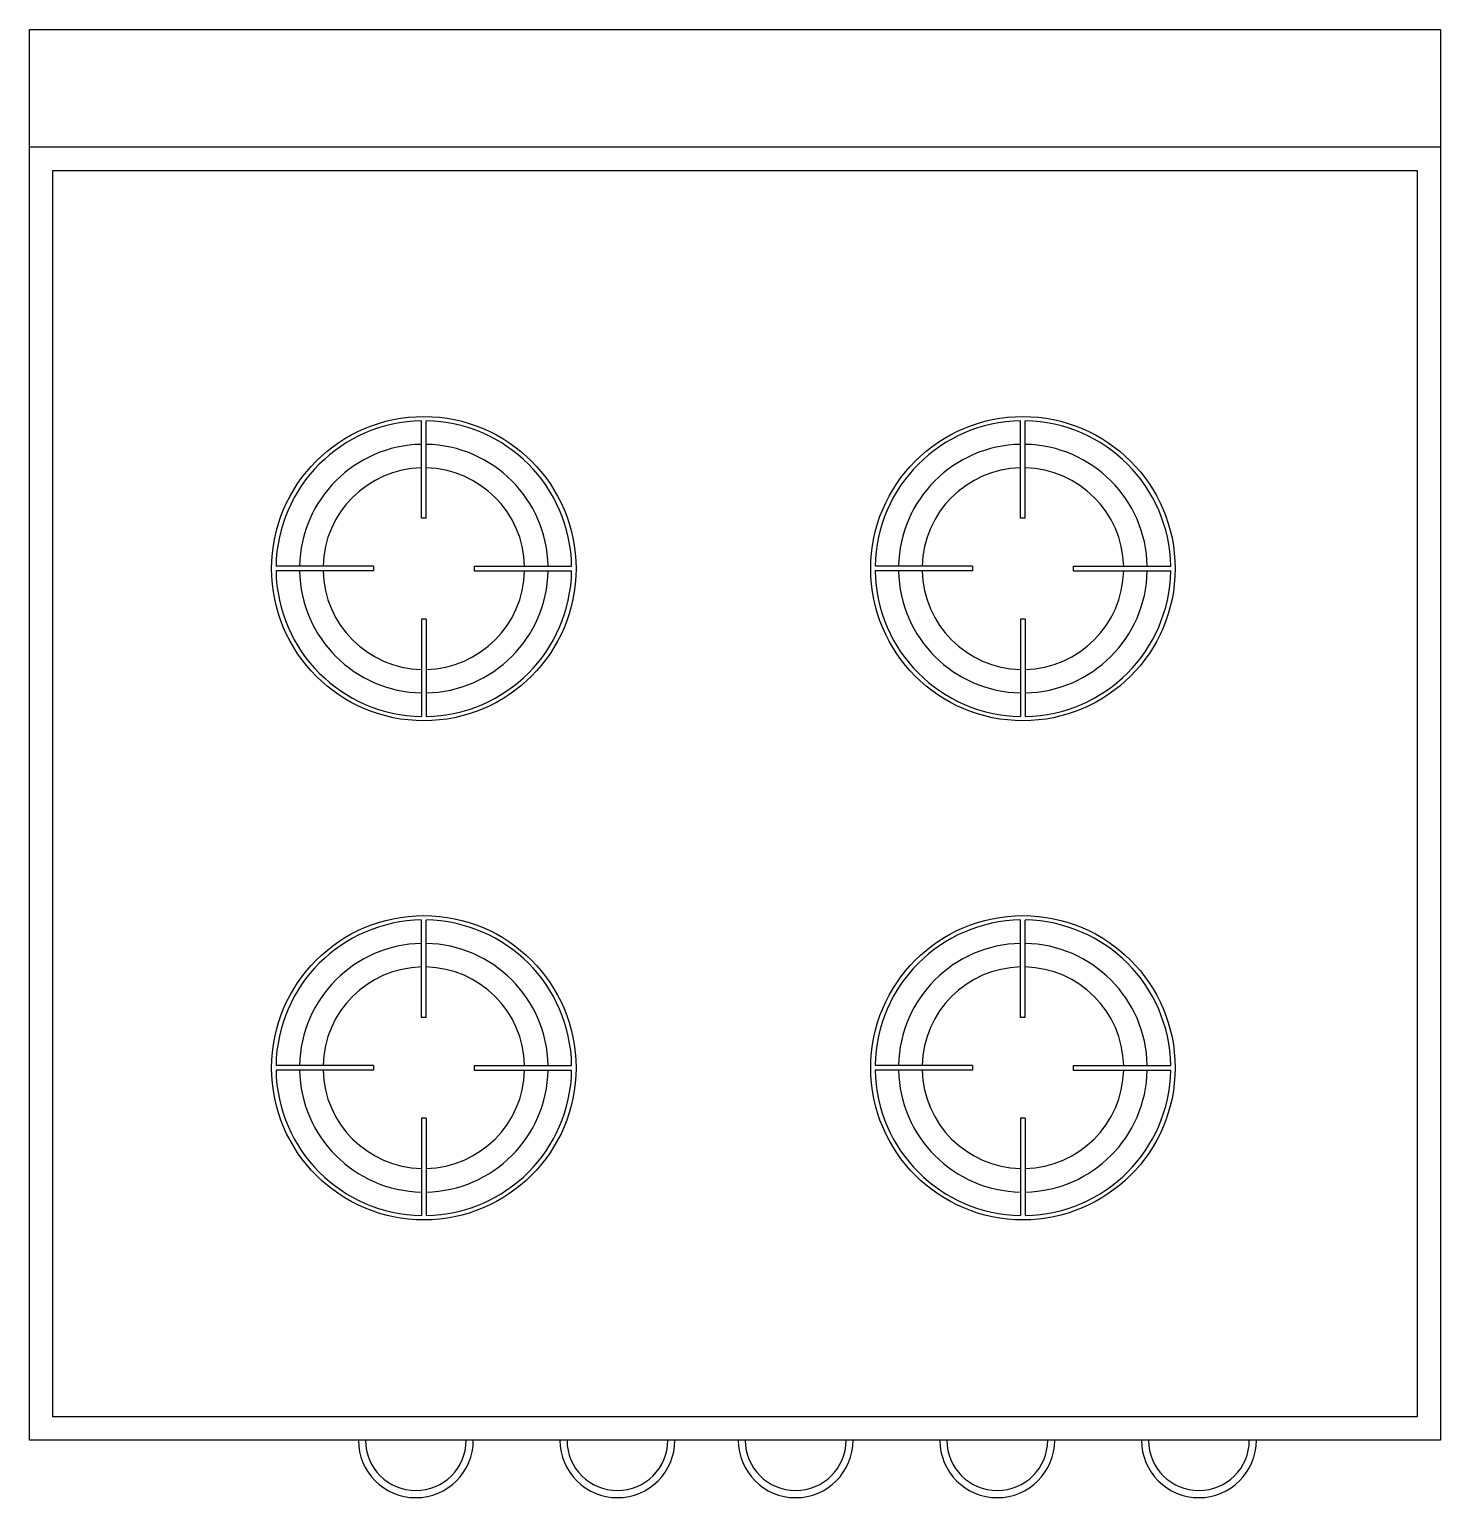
# Model space of a CAD drawing. Extents: x 9.419 to 10.019, y 4.559 to 5.183.
import ezdxf

# ---------------------------------------------------------------- set-up
doc = ezdxf.new("R2010")
doc.units = 0
doc.layers.get('0').update_dxf_attribs({"linetype": 'CONTINUOUS'})

msp = doc.modelspace()

# ---------------------------------------------------------------- linework, layer by layer
at = {"color": 0}
for p, q in [((9.41893, 4.58304), (9.41893, 5.18304)), ((9.41893, 5.18304), (10.01893, 5.18304)), ((10.01893, 5.18304), (10.01893, 4.58304)), ((9.41893, 5.13304), (10.01893, 5.13304)), ((9.42893, 5.12304), (10.00893, 5.12304)), ((9.42893, 4.59304), (9.42893, 5.12304)), ((10.00893, 5.12304), (10.00893, 4.59304)), ((9.58764, 4.97513), (9.58564, 4.97513)), ((9.84234, 4.97513), (9.84034, 4.97513)), ((9.56521, 4.9547), (9.56521, 4.9527)), ((9.60807, 4.9547), (9.60807, 4.9527)), ((9.81991, 4.9547), (9.81991, 4.9527)), ((9.86277, 4.9547), (9.86277, 4.9527)), ((9.58764, 4.93227), (9.58564, 4.93227)), ((9.84234, 4.93227), (9.84034, 4.93227)), ((9.58764, 4.76287), (9.58564, 4.76287)), ((9.84234, 4.76287), (9.84034, 4.76287)), ((9.56521, 4.74244), (9.56521, 4.74044)), ((9.60807, 4.74244), (9.60807, 4.74044)), ((9.81991, 4.74244), (9.81991, 4.74044)), ((9.86277, 4.74244), (9.86277, 4.74044)), ((9.58764, 4.72001), (9.58564, 4.72001)), ((9.84234, 4.72001), (9.84034, 4.72001)), ((10.00893, 4.59304), (9.42893, 4.59304)), ((9.55881, 4.58304), (9.41893, 4.58304)), ((9.60767, 4.58304), (9.55881, 4.58304)), ((9.64452, 4.58304), (9.60767, 4.58304)), ((9.69338, 4.58304), (9.64452, 4.58304)), ((9.7203, 4.58304), (9.69338, 4.58304)), ((9.76916, 4.58304), (9.7203, 4.58304)), ((9.80601, 4.58304), (9.76916, 4.58304)), ((9.85487, 4.58304), (9.80601, 4.58304)), ((9.89173, 4.58304), (9.85487, 4.58304)), ((9.94059, 4.58304), (9.89173, 4.58304)), ((10.01893, 4.58304), (9.94059, 4.58304))]:
    msp.add_line(p, q, dxfattribs=at)
for points in [[(9.58564, 4.97513), (9.58564, 5.01654)], [(9.58764, 4.97513), (9.58764, 5.01654)], [(9.84034, 4.97513), (9.84034, 5.01654)], [(9.84234, 4.97513), (9.84234, 5.01654)], [(9.56521, 4.9547), (9.5238, 4.9547)], [(9.56521, 4.9527), (9.5238, 4.9527)], [(9.60807, 4.9547), (9.64947, 4.9547)], [(9.60807, 4.9527), (9.64947, 4.9527)], [(9.81991, 4.9547), (9.7785, 4.9547)], [(9.81991, 4.9527), (9.7785, 4.9527)], [(9.86277, 4.9547), (9.90418, 4.9547)], [(9.86277, 4.9527), (9.90418, 4.9527)], [(9.58564, 4.93227), (9.58564, 4.89087)], [(9.58764, 4.93227), (9.58764, 4.89087)], [(9.84034, 4.93227), (9.84034, 4.89087)], [(9.84234, 4.93227), (9.84234, 4.89087)], [(9.58564, 4.76287), (9.58564, 4.80427)], [(9.58764, 4.76287), (9.58764, 4.80427)], [(9.84034, 4.76287), (9.84034, 4.80427)], [(9.84234, 4.76287), (9.84234, 4.80427)], [(9.56521, 4.74244), (9.5238, 4.74244)], [(9.56521, 4.74044), (9.5238, 4.74044)], [(9.60807, 4.74244), (9.64947, 4.74244)], [(9.60807, 4.74044), (9.64947, 4.74044)], [(9.81991, 4.74244), (9.7785, 4.74244)], [(9.81991, 4.74044), (9.7785, 4.74044)], [(9.86277, 4.74244), (9.90418, 4.74244)], [(9.86277, 4.74044), (9.90418, 4.74044)], [(9.58564, 4.72001), (9.58564, 4.6786)], [(9.58764, 4.72001), (9.58764, 4.6786)], [(9.84034, 4.72001), (9.84034, 4.6786)], [(9.84234, 4.72001), (9.84234, 4.6786)]]:
    msp.add_lwpolyline(points, dxfattribs=at)
for centre in [(9.58664, 4.9537), (9.84134, 4.9537), (9.58664, 4.74144), (9.84134, 4.74144)]:
    msp.add_circle(centre, 0.0647, dxfattribs=at)
for centre, radius, start, end in [((9.58664, 4.9537), 0.06285, 90.91173, 179.08827), ((9.58664, 4.9537), 0.06285, 0.91173, 89.08827), ((9.84134, 4.9537), 0.06285, 90.91173, 179.08827), ((9.84134, 4.9537), 0.06285, 0.91173, 89.08827), ((9.58664, 4.9537), 0.05286, 91.08404, 178.91596), ((9.58664, 4.9537), 0.05286, 1.08404, 88.91596), ((9.84134, 4.9537), 0.05286, 91.08404, 178.91596), ((9.84134, 4.9537), 0.05286, 1.08404, 88.91596), ((9.58664, 4.9537), 0.04286, 91.33702, 178.66298), ((9.58664, 4.9537), 0.04286, 1.33702, 88.66298), ((9.84134, 4.9537), 0.04286, 91.33702, 178.66298), ((9.84134, 4.9537), 0.04286, 1.33702, 88.66298), ((9.58664, 4.9537), 0.06285, 180.91173, 269.08827), ((9.58664, 4.9537), 0.05286, 181.08404, 268.91596), ((9.58664, 4.9537), 0.04286, 181.33702, 268.66298), ((9.58664, 4.9537), 0.06285, 270.91173, 359.08827), ((9.58664, 4.9537), 0.05286, 271.08404, 358.91596), ((9.58664, 4.9537), 0.04286, 271.33702, 358.66298), ((9.84134, 4.9537), 0.06285, 180.91173, 269.08827), ((9.84134, 4.9537), 0.05286, 181.08404, 268.91596), ((9.84134, 4.9537), 0.04286, 181.33702, 268.66298), ((9.84134, 4.9537), 0.04286, 271.33702, 358.66298), ((9.84134, 4.9537), 0.05286, 271.08404, 358.91596), ((9.84134, 4.9537), 0.06285, 270.91173, 359.08827), ((9.58664, 4.74144), 0.06285, 90.91173, 179.08827), ((9.58664, 4.74144), 0.06285, 0.91173, 89.08827), ((9.84134, 4.74144), 0.06285, 90.91173, 179.08827), ((9.84134, 4.74144), 0.06285, 0.91173, 89.08827), ((9.58664, 4.74144), 0.05286, 91.08404, 178.91596), ((9.58664, 4.74144), 0.05286, 1.08404, 88.91596), ((9.84134, 4.74144), 0.05286, 91.08404, 178.91596), ((9.84134, 4.74144), 0.05286, 1.08404, 88.91596), ((9.58664, 4.74144), 0.04286, 91.33702, 178.66298), ((9.58664, 4.74144), 0.04286, 1.33702, 88.66298), ((9.84134, 4.74144), 0.04286, 91.33702, 178.66298), ((9.84134, 4.74144), 0.04286, 1.33702, 88.66298), ((9.58664, 4.74144), 0.06285, 180.91173, 269.08827), ((9.58664, 4.74144), 0.05286, 181.08404, 268.91596), ((9.58664, 4.74144), 0.04286, 181.33702, 268.66298), ((9.58664, 4.74144), 0.06285, 270.91173, 359.08827), ((9.58664, 4.74144), 0.05286, 271.08404, 358.91596), ((9.58664, 4.74144), 0.04286, 271.33702, 358.66298), ((9.84134, 4.74144), 0.06285, 180.91173, 269.08827), ((9.84134, 4.74144), 0.05286, 181.08404, 268.91596), ((9.84134, 4.74144), 0.04286, 181.33702, 268.66298), ((9.84134, 4.74144), 0.06285, 270.91173, 359.08827), ((9.84134, 4.74144), 0.05286, 271.08404, 358.91596), ((9.84134, 4.74144), 0.04286, 271.33702, 358.66298), ((9.58324, 4.58304), 0.02443, 180, 0), ((9.58324, 4.58304), 0.02143, 180, 0), ((9.66895, 4.58304), 0.02443, 180, 0), ((9.66895, 4.58304), 0.02143, 180, 0), ((9.74473, 4.58304), 0.02443, 180, 0), ((9.74473, 4.58304), 0.02143, 180, 0), ((9.83044, 4.58304), 0.02443, 180, 0), ((9.83044, 4.58304), 0.02143, 180, 0), ((9.91616, 4.58304), 0.02443, 180, 0), ((9.91616, 4.58304), 0.02143, 180, 0)]:
    msp.add_arc(centre, radius, start, end, dxfattribs=at)

doc.saveas('drawing.dxf')
